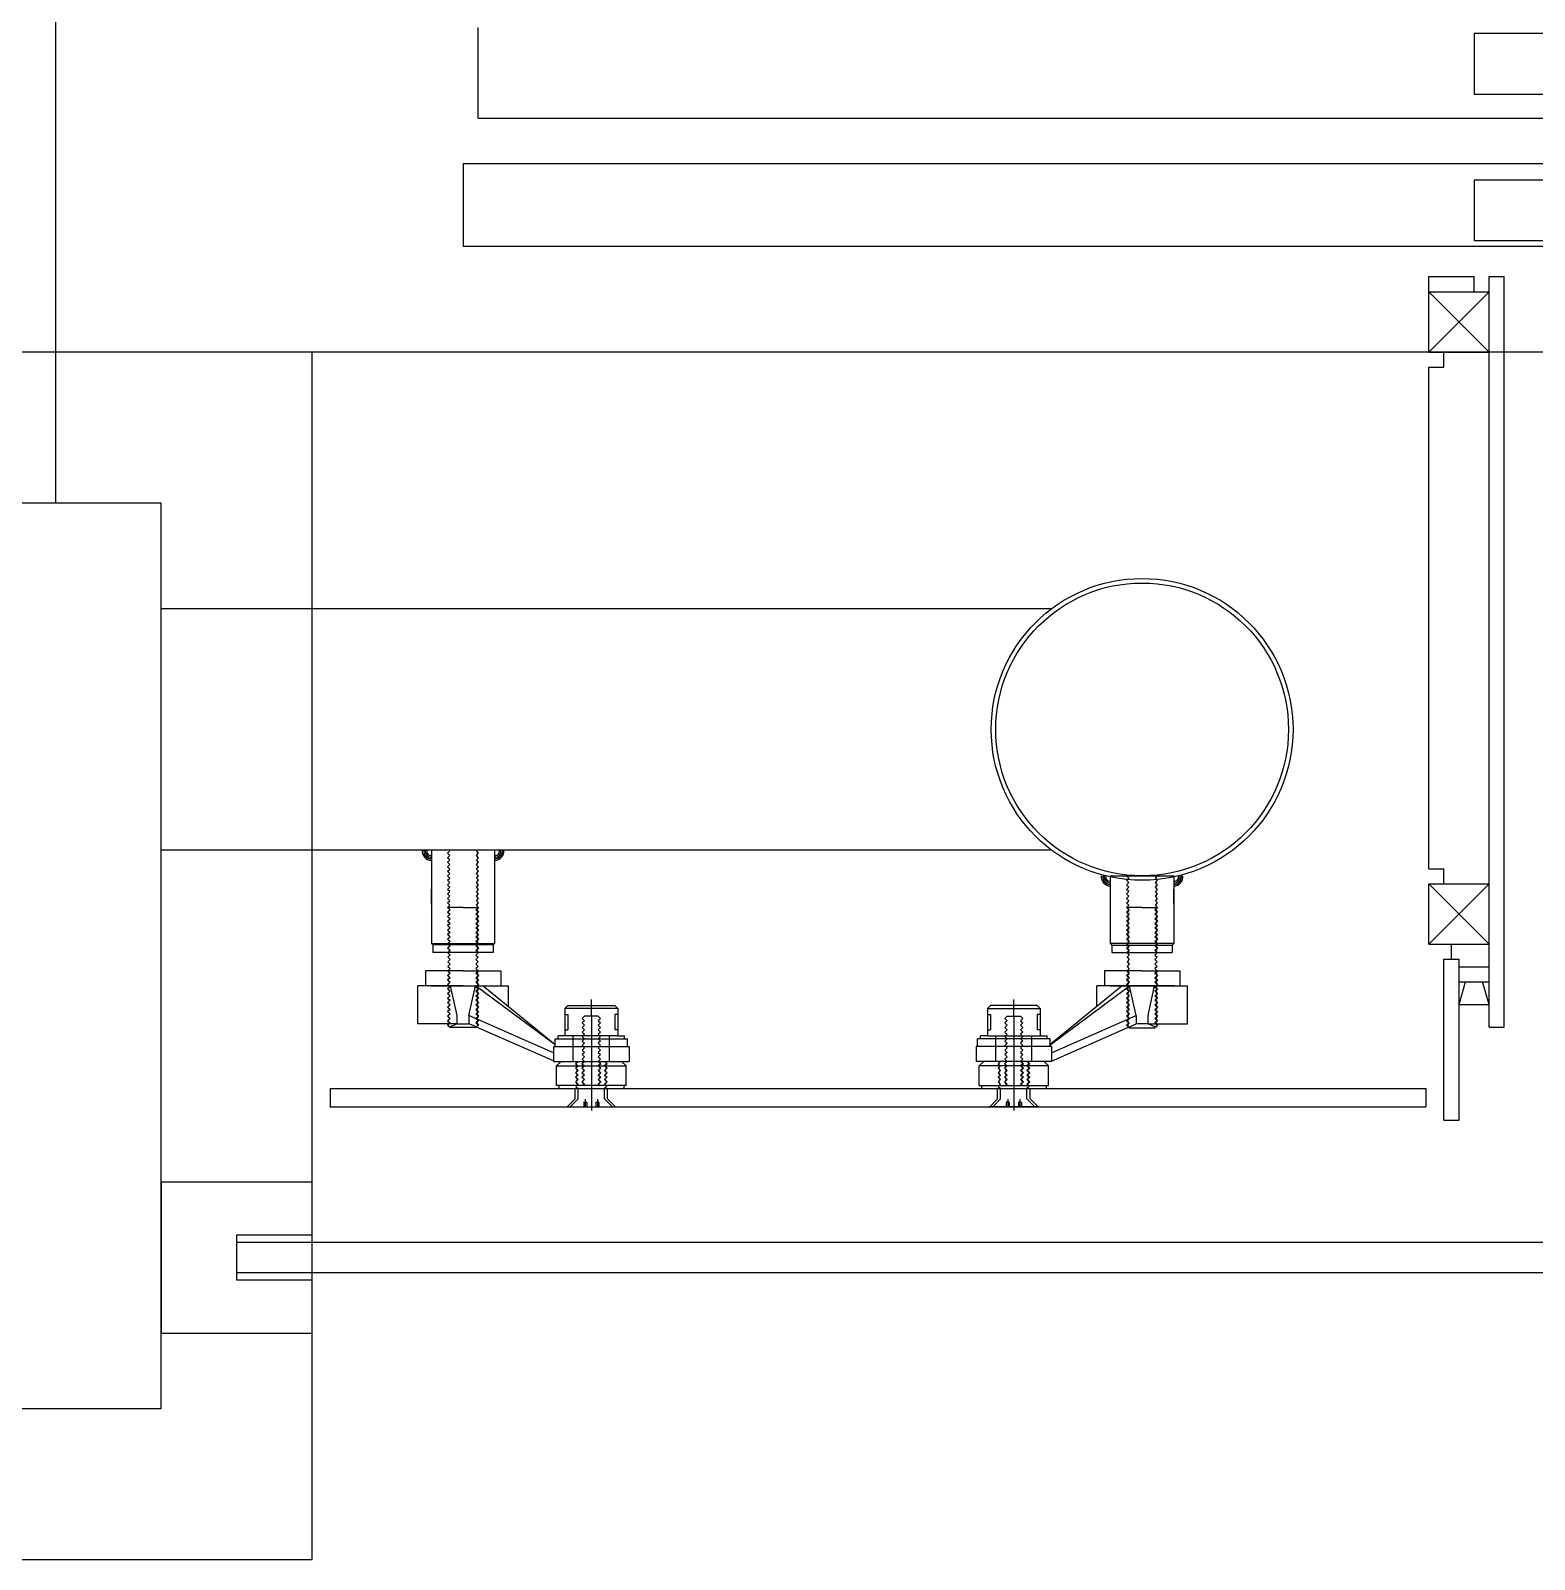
# Model space of a CAD drawing. Header units: millimetres. Extents: x -7448 to 427567, y 91657 to 341328.
# Drawn here: x 308436 to 309432, y 212742 to 213755 of the extents above; entities that cross this region are included whole.
import ezdxf

# ---------------------------------------------------------------- set-up
doc = ezdxf.new("R2010")
doc.units = ezdxf.units.MM
doc.header["$LTSCALE"] = 500
doc.header["$MEASUREMENT"] = 0
doc.linetypes.add('CENTER1', pattern=[8, 6, -1, 0, -1])
doc.linetypes.add('DASH_2', pattern=[34, 30, -1.5, 1, -1.5])
doc.layers.add('e-plan', color=9, linetype='CONTINUOUS')

# ---------------------------------------------------------------- blocks, each defined once
blk = doc.blocks.new('2F 기둥 140514')
at = {"layer": 'e-plan', "ltscale": 0.5}
blk.add_lwpolyline([(247902.6, 82800), (248602.6, 82800), (248602.6, 83400), (247902.6, 83400)], close=True, dxfattribs=at)
blk = doc.blocks.new('HYUN-1')
at = {"layer": 'e-plan', "linetype": 'Continuous'}
for p, q in [((68.2, 153), (101.8, 153)), ((74.3, 147.8), (69, 153)), ((95.8, 147.8), (101, 153)), ((74.3, 147.8), (74.3, 141)), ((76.3, 147.8), (76.3, 141)), ((80.3, 150), (81.7, 150)), ((88.3, 150), (89.7, 150)), ((93.8, 147.8), (93.8, 141)), ((95.8, 147.8), (95.8, 141)), ((63.5, 139), (62, 139)), ((62, 139), (62, 126)), ((63.5, 139), (63.5, 141)), ((75, 139), (63.5, 139)), ((79.2, 139), (75.3, 139)), ((90.5, 139), (79.5, 139)), ((94.8, 139), (90.8, 139)), ((108, 139), (95, 139)), ((106.5, 139), (106.5, 141)), ((108, 139), (108, 126)), ((60, 122.8), (9, 100.3)), ((60, 123), (76, 123)), ((60, 113), (60, 123)), ((62, 126), (93.8, 126)), ((76.3, 123), (80.2, 123)), ((80.5, 123), (93.8, 123)), ((93.8, 126), (108, 126)), ((94, 123), (110, 123)), ((110, 113), (110, 123)), ((60, 117.3), (3.9, 92.5)), ((61, 111.9), (8.3, 73)), ((13.3, 73), (61, 111.8)), ((60, 113), (110, 113)), ((61, 113), (61, 108)), ((109, 113), (109, 108)), ((61, 108), (109, 108)), ((63, 108), (63, 106)), ((67.5, 88), (67.5, 106)), ((69.5, 92), (69.5, 102)), ((100.5, 92), (100.5, 102)), ((102.5, 88), (102.5, 106)), ((107, 108), (107, 106)), ((-3.9, 98), (-30, 98)), ((-30, 98), (-30, 73)), ((-8.8, 100.2), (-3.9, 98)), ((8.7, 100.7), (-8.7, 100.7)), ((-3.9, 92.5), (-8.2, 73)), ((-3.9, 98), (3.9, 98)), ((-3.9, 98), (-3.9, 92.5)), ((8.8, 100.2), (3.9, 98)), ((3.9, 92.5), (3.9, 98)), ((3.9, 92.5), (8.3, 73)), ((30, 86.6), (30, 73)), ((67.5, 88), (69.5, 86)), ((69.5, 86), (100.5, 86)), ((100.5, 86), (102.5, 88)), ((0, 73), (-30, 73)), ((-21.5, 73), (0, 73)), ((-21.5, 73), (0, 73)), ((0, 73), (30, 73)), ((21.5, 73), (0, 73)), ((0, 73), (21.5, 73)), ((-10.3, 63), (-25, 63)), ((0, 63), (-10, 63)), ((0, 63), (10, 63)), ((10.3, 63), (25, 63)), ((-20, 45.9), (-20, 50.9)), ((-10.2, 50.9), (-20, 50.9)), ((9.9, 50.9), (-9.9, 50.9)), ((20, 50.9), (10.2, 50.9)), ((20, 45.9), (20, 50.9)), ((-20, 45.9), (-21, 44.9)), ((-21, 0), (-21, 44.9)), ((-21, 44.9), (21, 44.9)), ((20, 45.9), (-20, 45.9)), ((21, 44.9), (20, 45.9)), ((21, 44.9), (21, 0)), ((-21, 18.9), (-21, 8.9)), ((21, 9.2), (21, 0))]:
    blk.add_line(p, q, dxfattribs=at)
at = {"layer": 'e-plan', "linetype": 'CENTER1'}
for p, q in [((71, 153), (76.3, 147.8)), ((80, 150.3), (80, 153)), ((81, 148), (81, 153)), ((82, 150.3), (82, 153)), ((85, 93), (85, 155.6)), ((88, 150.3), (88, 153)), ((89, 148), (89, 153)), ((90, 150.3), (90, 153)), ((99, 153), (93.8, 147.8)), ((74.5, 136.5), (76, 138)), ((76, 135), (74.5, 136.5)), ((74.5, 133.5), (76, 135)), ((76, 132), (74.5, 133.5)), ((74.5, 130.5), (76, 132)), ((74.8, 139.5), (76.3, 141)), ((76.3, 138), (74.8, 139.5)), ((76.3, 138), (74.8, 139.5)), ((74.8, 136.5), (76.3, 138)), ((74.8, 136.5), (76.3, 138)), ((76.3, 135), (74.8, 136.5)), ((76.3, 135), (74.8, 136.5)), ((74.8, 133.5), (76.3, 135)), ((74.8, 133.5), (76.3, 135)), ((76.3, 132), (74.8, 133.5)), ((76.3, 132), (74.8, 133.5)), ((74.8, 130.5), (76.3, 132)), ((74.8, 130.5), (76.3, 132)), ((76, 138), (75, 139)), ((78.7, 136.5), (80.2, 138)), ((80.2, 135), (78.7, 136.5)), ((78.7, 133.5), (80.2, 135)), ((80.2, 132), (78.7, 133.5)), ((78.7, 130.5), (80.2, 132)), ((79, 136.5), (80.5, 138)), ((79, 136.5), (80.5, 138)), ((79, 136.5), (80.5, 138)), ((80.5, 135), (79, 136.5)), ((80.5, 135), (79, 136.5)), ((80.5, 135), (79, 136.5)), ((79, 133.5), (80.5, 135)), ((79, 133.5), (80.5, 135)), ((79, 133.5), (80.5, 135)), ((80.5, 132), (79, 133.5)), ((80.5, 132), (79, 133.5)), ((80.5, 132), (79, 133.5)), ((79, 130.5), (80.5, 132)), ((79, 130.5), (80.5, 132)), ((79, 130.5), (80.5, 132)), ((80.2, 138), (79.2, 139)), ((80.5, 138), (79.5, 139)), ((80.5, 138), (79.5, 139)), ((80.5, 138), (79.5, 139)), ((89.5, 138), (90.5, 139)), ((89.5, 138), (90.5, 139)), ((91, 136.5), (89.5, 138)), ((91, 136.5), (89.5, 138)), ((89.5, 135), (91, 136.5)), ((89.5, 135), (91, 136.5)), ((91, 133.5), (89.5, 135)), ((91, 133.5), (89.5, 135)), ((89.5, 132), (91, 133.5)), ((89.5, 132), (91, 133.5)), ((91, 130.5), (89.5, 132)), ((91, 130.5), (89.5, 132)), ((89.8, 138), (90.8, 139)), ((91.3, 136.5), (89.8, 138)), ((89.8, 135), (91.3, 136.5)), ((91.3, 133.5), (89.8, 135)), ((89.8, 132), (91.3, 133.5)), ((91.3, 130.5), (89.8, 132)), ((95.3, 139.5), (93.8, 141)), ((93.8, 138), (95.3, 139.5)), ((95.3, 136.5), (93.8, 138)), ((93.8, 135), (95.3, 136.5)), ((95.3, 133.5), (93.8, 135)), ((93.8, 132), (95.3, 133.5)), ((95.3, 130.5), (93.8, 132)), ((94, 138), (95, 139)), ((95.5, 136.5), (94, 138)), ((94, 135), (95.5, 136.5)), ((95.5, 133.5), (94, 135)), ((94, 132), (95.5, 133.5)), ((95.5, 130.5), (94, 132)), ((62, 126), (65, 123)), ((76, 129), (74.5, 130.5)), ((74.5, 127.5), (76, 129)), ((76, 126), (74.5, 127.5)), ((74.5, 124.5), (76, 126)), ((76, 123), (74.5, 124.5)), ((76.3, 129), (74.8, 130.5)), ((76.3, 129), (74.8, 130.5)), ((74.8, 127.5), (76.3, 129)), ((74.8, 127.5), (76.3, 129)), ((76.3, 126), (74.8, 127.5)), ((76.3, 126), (74.8, 127.5)), ((74.8, 124.5), (76.3, 126)), ((74.8, 124.5), (76.3, 126)), ((76.3, 123), (74.8, 124.5)), ((76.3, 123), (74.8, 124.5)), ((80.2, 129), (78.7, 130.5)), ((78.7, 127.5), (80.2, 129)), ((80.2, 126), (78.7, 127.5)), ((78.7, 124.5), (80.2, 126)), ((80.2, 123), (78.7, 124.5)), ((80.5, 129), (79, 130.5)), ((80.5, 129), (79, 130.5)), ((80.5, 129), (79, 130.5)), ((79, 127.5), (80.5, 129)), ((79, 127.5), (80.5, 129)), ((79, 127.5), (80.5, 129)), ((80.5, 126), (79, 127.5)), ((80.5, 126), (79, 127.5)), ((80.5, 126), (79, 127.5)), ((79, 124.5), (80.5, 126)), ((79, 124.5), (80.5, 126)), ((79, 124.5), (80.5, 126)), ((80.5, 123), (79, 124.5)), ((80.5, 123), (79, 124.5)), ((80.5, 123), (79, 124.5)), ((79, 121.5), (80.5, 123)), ((89.5, 129), (91, 130.5)), ((89.5, 129), (91, 130.5)), ((91, 127.5), (89.5, 129)), ((91, 127.5), (89.5, 129)), ((89.5, 126), (91, 127.5)), ((89.5, 126), (91, 127.5)), ((91, 124.5), (89.5, 126)), ((91, 124.5), (89.5, 126)), ((89.5, 123), (91, 124.5)), ((89.5, 123), (91, 124.5)), ((91, 121.5), (89.5, 123)), ((89.8, 129), (91.3, 130.5)), ((91.3, 127.5), (89.8, 129)), ((89.8, 126), (91.3, 127.5)), ((91.3, 124.5), (89.8, 126)), ((89.8, 123), (91.3, 124.5)), ((93.8, 129), (95.3, 130.5)), ((95.3, 127.5), (93.8, 129)), ((93.8, 126), (95.3, 127.5)), ((95.3, 124.5), (93.8, 126)), ((93.8, 123), (95.3, 124.5)), ((94, 129), (95.5, 130.5)), ((95.5, 127.5), (94, 129)), ((94, 126), (95.5, 127.5)), ((95.5, 124.5), (94, 126)), ((94, 123), (95.5, 124.5)), ((108, 126), (105, 123)), ((80.5, 120), (79, 121.5)), ((79, 118.5), (80.5, 120)), ((80.5, 117), (79, 118.5)), ((79, 115.5), (80.5, 117)), ((80.5, 114), (79, 115.5)), ((79, 112.5), (80.5, 114)), ((80.5, 111), (79, 112.5)), ((89.5, 120), (91, 121.5)), ((91, 118.5), (89.5, 120)), ((89.5, 117), (91, 118.5)), ((91, 115.5), (89.5, 117)), ((89.5, 114), (91, 115.5)), ((91, 112.5), (89.5, 114)), ((89.5, 111), (91, 112.5)), ((64.9, 106), (63, 106)), ((102.5, 106), (64.9, 106)), ((67.5, 102), (69.5, 102)), ((79, 109.5), (80.5, 111)), ((80.5, 108), (79, 109.5)), ((79, 106.5), (80.5, 108)), ((80.5, 105), (79, 106.5)), ((79, 103.5), (80.5, 105)), ((80.5, 102), (79, 103.5)), ((79, 100.5), (80.5, 102)), ((91, 109.5), (89.5, 111)), ((89.5, 108), (91, 109.5)), ((91, 106.5), (89.5, 108)), ((89.5, 105), (91, 106.5)), ((91, 103.5), (89.5, 105)), ((89.5, 102), (91, 103.5)), ((91, 100.5), (89.5, 102)), ((102.5, 102), (100.5, 102)), ((102.5, 106), (107, 106)), ((-10.3, 99), (-9, 100.3)), ((-8.8, 97.5), (-10.3, 99)), ((-10.3, 96), (-8.8, 97.5)), ((-8.8, 94.5), (-10.3, 96)), ((-10.3, 93), (-8.8, 94.5)), ((-8.8, 91.5), (-10.3, 93)), ((-10.3, 90), (-8.8, 91.5)), ((-10, 99), (-8.5, 100.5)), ((-10, 99), (-8.5, 100.5)), ((-8.5, 97.5), (-10, 99)), ((-8.5, 97.5), (-10, 99)), ((-10, 96), (-8.5, 97.5)), ((-10, 96), (-8.5, 97.5)), ((-8.5, 94.5), (-10, 96)), ((-8.5, 94.5), (-10, 96)), ((-10, 93), (-8.5, 94.5)), ((-10, 93), (-8.5, 94.5)), ((-8.5, 91.5), (-10, 93)), ((-8.5, 91.5), (-10, 93)), ((-10, 90), (-8.5, 91.5)), ((-10, 90), (-8.5, 91.5)), ((-8.5, 100.5), (-8.7, 100.7)), ((-8.5, 100.5), (-8.7, 100.7)), ((8.5, 100.5), (8.7, 100.7)), ((8.5, 100.5), (8.7, 100.7)), ((10, 99), (8.5, 100.5)), ((10, 99), (8.5, 100.5)), ((8.5, 97.5), (10, 99)), ((8.5, 97.5), (10, 99)), ((10, 96), (8.5, 97.5)), ((10, 96), (8.5, 97.5)), ((8.5, 94.5), (10, 96)), ((8.5, 94.5), (10, 96)), ((10, 93), (8.5, 94.5)), ((10, 93), (8.5, 94.5)), ((8.5, 91.5), (10, 93)), ((8.5, 91.5), (10, 93)), ((10, 90), (8.5, 91.5)), ((10, 90), (8.5, 91.5)), ((8.8, 97.5), (10.3, 99)), ((10.3, 96), (8.8, 97.5)), ((8.8, 94.5), (10.3, 96)), ((10.3, 93), (8.8, 94.5)), ((8.8, 91.5), (10.3, 93)), ((10.3, 90), (8.8, 91.5)), ((10.3, 99), (9, 100.3)), ((67.5, 92), (69.5, 92)), ((80.5, 99), (79, 100.5)), ((79, 97.5), (80.5, 99)), ((80.5, 96), (79, 97.5)), ((79, 94.5), (80.5, 96)), ((80.5, 93), (79, 94.5)), ((89.5, 93), (80.5, 93)), ((85, 93), (85, 82)), ((89.5, 99), (91, 100.5)), ((91, 97.5), (89.5, 99)), ((89.5, 96), (91, 97.5)), ((91, 94.5), (89.5, 96)), ((89.5, 93), (91, 94.5)), ((102.5, 92), (100.5, 92)), ((-8.8, 88.5), (-10.3, 90)), ((-10.3, 87), (-8.8, 88.5)), ((-8.8, 85.5), (-10.3, 87)), ((-10.3, 84), (-8.8, 85.5)), ((-8.8, 82.5), (-10.3, 84)), ((-10.3, 81), (-8.8, 82.5)), ((-8.5, 88.5), (-10, 90)), ((-8.5, 88.5), (-10, 90)), ((-10, 87), (-8.5, 88.5)), ((-8.5, 85.5), (-10, 87)), ((-10, 84), (-8.5, 85.5)), ((-8.5, 82.5), (-10, 84)), ((-10, 81), (-8.5, 82.5)), ((8.5, 88.5), (10, 90)), ((8.5, 88.5), (10, 90)), ((10, 87), (8.5, 88.5)), ((8.5, 85.5), (10, 87)), ((10, 84), (8.5, 85.5)), ((8.5, 82.5), (10, 84)), ((10, 81), (8.5, 82.5)), ((8.8, 88.5), (10.3, 90)), ((10.3, 87), (8.8, 88.5)), ((8.8, 85.5), (10.3, 87)), ((10.3, 84), (8.8, 85.5)), ((8.8, 82.5), (10.3, 84)), ((10.3, 81), (8.8, 82.5)), ((102.5, 88), (67.5, 88)), ((-8.8, 79.5), (-10.3, 81)), ((-10.3, 78), (-8.8, 79.5)), ((-8.8, 76.5), (-10.3, 78)), ((-10.3, 75), (-8.8, 76.5)), ((-8.8, 73.5), (-10.3, 75)), ((-10.3, 72), (-8.8, 73.5)), ((-8.8, 70.5), (-10.3, 72)), ((-8.5, 79.5), (-10, 81)), ((-10, 78), (-8.5, 79.5)), ((-8.5, 76.5), (-10, 78)), ((-10, 75), (-8.5, 76.5)), ((-8.5, 73.5), (-10, 75)), ((-10, 72), (-8.5, 73.5)), ((-8.5, 70.5), (-10, 72)), ((-8.8, 76.5), (-9.8, 77.5)), ((8.5, 79.5), (10, 81)), ((10, 78), (8.5, 79.5)), ((8.5, 76.5), (10, 78)), ((10, 75), (8.5, 76.5)), ((8.5, 73.5), (10, 75)), ((10, 72), (8.5, 73.5)), ((8.5, 70.5), (10, 72)), ((8.8, 79.5), (10.3, 81)), ((10.3, 78), (8.8, 79.5)), ((8.8, 76.5), (10.3, 78)), ((8.8, 76.5), (9.8, 77.5)), ((10.3, 75), (8.8, 76.5)), ((8.8, 73.5), (10.3, 75)), ((10.3, 72), (8.8, 73.5)), ((8.8, 70.5), (10.3, 72)), ((-10.3, 69), (-8.8, 70.5)), ((-8.8, 67.5), (-10.3, 69)), ((-10.3, 66), (-8.8, 67.5)), ((-8.8, 64.5), (-10.3, 66)), ((-10.3, 63), (-8.8, 64.5)), ((-10, 69), (-8.5, 70.5)), ((-8.5, 67.5), (-10, 69)), ((-10, 66), (-8.5, 67.5)), ((-8.5, 64.5), (-10, 66)), ((-10, 63), (-8.5, 64.5)), ((-10, 63), (-8.5, 64.5)), ((-10, 63), (-8.5, 64.5)), ((-8.5, 61.5), (-10, 63)), ((-8.5, 61.5), (-10, 63)), ((-8.5, 61.5), (-10, 63)), ((-10, 60), (-8.5, 61.5)), ((-10, 60), (-8.5, 61.5)), ((-10, 60), (-8.5, 61.5)), ((-8.5, 64.5), (-9.5, 65.5)), ((-8.5, 64.5), (-9.5, 65.5)), ((10, 69), (8.5, 70.5)), ((8.5, 67.5), (10, 69)), ((10, 66), (8.5, 67.5)), ((8.5, 64.5), (10, 66)), ((8.5, 64.5), (9.5, 65.5)), ((8.5, 64.5), (9.5, 65.5)), ((8.5, 64.5), (9.5, 65.5)), ((8.5, 64.5), (9.5, 65.5)), ((10, 63), (8.5, 64.5)), ((10, 63), (8.5, 64.5)), ((10, 63), (8.5, 64.5)), ((10, 63), (8.5, 64.5)), ((10, 63), (8.5, 64.5)), ((10, 63), (8.5, 64.5)), ((10, 63), (8.5, 64.5)), ((10, 63), (8.5, 64.5)), ((10, 63), (8.5, 64.5)), ((8.5, 61.5), (10, 63)), ((8.5, 61.5), (10, 63)), ((8.5, 61.5), (10, 63)), ((8.5, 61.5), (10, 63)), ((8.5, 61.5), (10, 63)), ((8.5, 61.5), (10, 63)), ((10, 60), (8.5, 61.5)), ((10, 60), (8.5, 61.5)), ((10, 60), (8.5, 61.5)), ((10, 60), (8.5, 61.5)), ((10, 60), (8.5, 61.5)), ((10, 60), (8.5, 61.5)), ((10.3, 69), (8.8, 70.5)), ((8.8, 67.5), (10.3, 69)), ((10.3, 66), (8.8, 67.5)), ((8.8, 64.5), (10.3, 66)), ((10.3, 63), (8.8, 64.5)), ((10.3, 63), (8.8, 64.5)), ((10.3, 63), (8.8, 64.5)), ((-8.8, 49.5), (-10.2, 50.9)), ((-8.5, 58.5), (-10, 60)), ((-8.5, 58.5), (-10, 60)), ((-10, 57), (-8.5, 58.5)), ((-10, 57), (-8.5, 58.5)), ((-8.5, 55.5), (-10, 57)), ((-8.5, 55.5), (-10, 57)), ((-10, 54), (-8.5, 55.5)), ((-10, 54), (-8.5, 55.5)), ((-8.5, 52.5), (-10, 54)), ((-8.5, 52.5), (-10, 54)), ((-10, 51), (-8.5, 52.5)), ((-10, 51), (-8.5, 52.5)), ((-8.5, 49.5), (-10, 51)), ((-8.5, 49.5), (-10, 51)), ((8.5, 58.5), (10, 60)), ((8.5, 58.5), (10, 60)), ((8.5, 58.5), (10, 60)), ((8.5, 58.5), (10, 60)), ((10, 57), (8.5, 58.5)), ((10, 57), (8.5, 58.5)), ((10, 57), (8.5, 58.5)), ((10, 57), (8.5, 58.5)), ((8.5, 55.5), (10, 57)), ((8.5, 55.5), (10, 57)), ((8.5, 55.5), (10, 57)), ((8.5, 55.5), (10, 57)), ((10, 54), (8.5, 55.5)), ((10, 54), (8.5, 55.5)), ((10, 54), (8.5, 55.5)), ((10, 54), (8.5, 55.5)), ((8.5, 52.5), (10, 54)), ((8.5, 52.5), (10, 54)), ((8.5, 52.5), (10, 54)), ((8.5, 52.5), (10, 54)), ((10, 51), (8.5, 52.5)), ((10, 51), (8.5, 52.5)), ((10, 51), (8.5, 52.5)), ((10, 51), (8.5, 52.5)), ((8.5, 49.5), (10, 51)), ((8.5, 49.5), (10, 51)), ((8.5, 49.5), (10, 51)), ((8.5, 49.5), (10, 51)), ((8.8, 49.5), (10.2, 50.9)), ((-10.3, 48), (-8.8, 49.5)), ((-8.8, 46.5), (-10.3, 48)), ((-10.3, 45), (-8.8, 46.5)), ((-8.8, 43.5), (-10.3, 45)), ((-10.3, 42), (-8.8, 43.5)), ((-8.8, 40.5), (-10.3, 42)), ((-10, 48), (-8.5, 49.5)), ((-8.5, 46.5), (-10, 48)), ((-10, 45), (-8.5, 46.5)), ((-8.5, 43.5), (-10, 45)), ((-10, 42), (-8.5, 43.5)), ((-8.5, 40.5), (-10, 42)), ((10, 48), (8.5, 49.5)), ((10, 48), (8.5, 49.5)), ((8.5, 46.5), (10, 48)), ((8.5, 46.5), (10, 48)), ((10, 45), (8.5, 46.5)), ((10, 45), (8.5, 46.5)), ((8.5, 43.5), (10, 45)), ((8.5, 43.5), (10, 45)), ((10, 42), (8.5, 43.5)), ((10, 42), (8.5, 43.5)), ((8.5, 40.5), (10, 42)), ((8.5, 40.5), (10, 42)), ((10.3, 48), (8.8, 49.5)), ((8.8, 46.5), (10.3, 48)), ((10.3, 45), (8.8, 46.5)), ((8.8, 43.5), (10.3, 45)), ((10.3, 42), (8.8, 43.5)), ((8.8, 40.5), (10.3, 42)), ((-10.3, 39), (-8.8, 40.5)), ((-8.8, 37.5), (-10.3, 39)), ((-10.3, 36), (-8.8, 37.5)), ((-8.8, 34.5), (-10.3, 36)), ((-10.3, 33), (-8.8, 34.5)), ((-8.8, 31.5), (-10.3, 33)), ((-10.3, 30), (-8.8, 31.5)), ((-10, 39), (-8.5, 40.5)), ((-8.5, 37.5), (-10, 39)), ((-10, 36), (-8.5, 37.5)), ((-8.5, 34.5), (-10, 36)), ((-10, 33), (-8.5, 34.5)), ((-8.5, 31.5), (-10, 33)), ((-10, 30), (-8.5, 31.5)), ((10, 39), (8.5, 40.5)), ((10, 39), (8.5, 40.5)), ((8.5, 37.5), (10, 39)), ((8.5, 37.5), (10, 39)), ((10, 36), (8.5, 37.5)), ((10, 36), (8.5, 37.5)), ((8.5, 34.5), (10, 36)), ((8.5, 34.5), (10, 36)), ((10, 33), (8.5, 34.5)), ((10, 33), (8.5, 34.5)), ((8.5, 31.5), (10, 33)), ((8.5, 31.5), (10, 33)), ((10, 30), (8.5, 31.5)), ((10, 30), (8.5, 31.5)), ((10.3, 39), (8.8, 40.5)), ((8.8, 37.5), (10.3, 39)), ((10.3, 36), (8.8, 37.5)), ((8.8, 34.5), (10.3, 36)), ((10.3, 33), (8.8, 34.5)), ((8.8, 31.5), (10.3, 33)), ((10.3, 30), (8.8, 31.5)), ((-8.8, 28.5), (-10.3, 30)), ((-10.3, 27), (-8.8, 28.5)), ((-8.8, 25.5), (-10.3, 27)), ((-10.3, 24), (-8.8, 25.5)), ((-8.8, 22.5), (-10.3, 24)), ((-10.3, 21), (-8.8, 22.5)), ((-10.3, 21), (-8.8, 19.5)), ((-8.5, 28.5), (-10, 30)), ((-10, 27), (-8.5, 28.5)), ((-8.5, 25.5), (-10, 27)), ((-10, 24), (-8.5, 25.5)), ((-8.5, 22.5), (-10, 24)), ((-10, 21), (-8.5, 22.5)), ((0, 21), (-10, 21)), ((0, 21), (10, 21)), ((8.5, 28.5), (10, 30)), ((8.5, 28.5), (10, 30)), ((10, 27), (8.5, 28.5)), ((10, 27), (8.5, 28.5)), ((8.5, 25.5), (10, 27)), ((8.5, 25.5), (10, 27)), ((10, 24), (8.5, 25.5)), ((10, 24), (8.5, 25.5)), ((8.5, 22.5), (10, 24)), ((8.5, 22.5), (10, 24)), ((10, 21), (8.5, 22.5)), ((10, 21), (8.5, 22.5)), ((8.8, 28.5), (10.3, 30)), ((10.3, 27), (8.8, 28.5)), ((8.8, 25.5), (10.3, 27)), ((10.3, 24), (8.8, 25.5)), ((8.8, 22.5), (10.3, 24)), ((10.3, 21), (8.8, 22.5)), ((10.3, 21), (8.8, 19.5)), ((-8.8, 19.5), (-10.3, 18)), ((-10.3, 18), (-8.8, 16.5)), ((-8.8, 16.5), (-10.3, 15)), ((-10.3, 15), (-8.8, 13.5)), ((-8.8, 13.5), (-10.3, 12)), ((-10.3, 12), (-8.8, 10.5)), ((-8.8, 10.5), (-10.3, 9)), ((8.8, 19.5), (10.3, 18)), ((10.3, 18), (8.8, 16.5)), ((8.8, 16.5), (10.3, 15)), ((10.3, 15), (8.8, 13.5)), ((8.8, 13.5), (10.3, 12)), ((10.3, 12), (8.8, 10.5)), ((8.8, 10.5), (10.3, 9)), ((-10.3, 9), (-8.8, 7.5)), ((-8.8, 7.5), (-10.3, 6)), ((-10.3, 6), (-8.8, 4.5)), ((-8.8, 4.5), (-10.3, 3)), ((-10.3, 3), (-8.8, 1.5)), ((-8.8, 1.5), (-10.3, 0)), ((10.3, 9), (8.8, 7.5)), ((8.8, 7.5), (10.3, 6)), ((10.3, 6), (8.8, 4.5)), ((8.8, 4.5), (10.3, 3)), ((10.3, 3), (8.8, 1.5)), ((8.8, 1.5), (10.3, 0))]:
    blk.add_line(p, q, dxfattribs=at)
at = {"layer": 'e-plan', "linetype": 'DASH_2'}
for p, q in [((73, 123), (73, 106)), ((97, 123), (97, 106)), ((-25, 63), (-25, 73)), ((25, 63), (25, 73))]:
    blk.add_line(p, q, dxfattribs=at)
at = {"layer": 'e-plan'}
blk.add_line((21, 0), (-21, 0), dxfattribs=at)
at = {"layer": 'e-plan', "linetype": 'CENTER1'}
for centre, start, end in [((80.3, 150.3), 180, 270), ((81.7, 150.3), 270, 0), ((88.3, 150.3), 180, 270), ((89.7, 150.3), 270, 0)]:
    blk.add_arc(centre, 0.3, start, end, dxfattribs=at)
at = {"layer": 'e-plan', "linetype": 'Continuous'}
for centre, radius, start, end in [((-21, 0.6), 6.11, 89.8114, 186.0131), ((-21, 0.6), 5.11, 89.8114, 187.1953), ((-21, 0.6), 4.11, 89.8114, 188.9587), ((-21, 0.6), 3.11, 89.8114, 191.8754), ((21, 0.6), 6.11, 353.9869, 90.1886), ((21, 0.6), 5.11, 352.8047, 90.1886), ((21, 0.6), 4.11, 351.0413, 90.1886), ((21, 0.6), 3.11, 348.1246, 90.1886)]:
    blk.add_arc(centre, radius, start, end, dxfattribs=at)

msp = doc.modelspace()

# ---------------------------------------------------------------- linework, layer by layer
at = {"layer": 'e-plan'}
for p, q in [((308452.2, 215621.9), (308452.2, 213441.9)), ((308722.2, 213666.9), (311102.2, 213666.9)), ((308722.2, 213666.9), (308722.2, 213611.9)), ((311102.2, 213611.9), (308722.2, 213611.9)), ((309362.2, 213541.9), (309362.2, 213591.9)), ((309392.2, 213581.9), (309392.2, 213591.9)), ((309402.2, 213094.6), (309402.2, 213591.9)), ((309362.2, 213541.9), (309402.2, 213581.9)), ((309362.2, 213581.9), (309402.2, 213541.9)), ((309412.2, 213094.6), (309412.2, 213581.9)), ((311192.2, 213541.9), (308452.2, 213541.9)), ((309372.2, 213531.9), (309372.2, 213541.9)), ((309362.2, 213199.6), (309362.2, 213531.9)), ((309112.2, 213371.9), (308522.2, 213371.9)), ((309112.2, 213211.9), (308522.2, 213211.9)), ((308743.2, 213211.9), (308701.2, 213211.9)), ((309362.2, 213199.6), (309372.2, 213199.6)), ((309372.2, 213189.6), (309372.2, 213199.6)), ((309362.2, 213189.6), (309402.2, 213189.6)), ((309362.2, 213189.6), (309402.2, 213149.6)), ((309362.2, 213149.6), (309402.2, 213189.6)), ((309362.2, 213149.6), (309362.2, 213189.6)), ((309362.2, 213149.6), (309402.2, 213149.6)), ((309377.2, 213139.6), (309377.2, 213149.6)), ((309372.2, 213139.6), (309382.2, 213139.6)), ((309372.2, 213032.9), (309372.2, 213139.6)), ((309382.2, 213094.6), (309382.2, 213139.6)), ((309382.2, 213032.9), (309382.2, 213139.6)), ((309382.2, 213134.6), (309402.2, 213134.6)), ((309382.2, 213109.6), (309386.6, 213124.6)), ((309382.2, 213124.6), (309402.2, 213124.6)), ((309402.2, 213109.6), (309397.8, 213124.6)), ((309382.2, 213109.6), (309402.2, 213109.6)), ((309402.2, 213094.6), (309412.2, 213094.6)), ((308634.2, 213053.9), (309360.2, 213053.9)), ((308634.2, 213053.9), (308634.2, 213041.9)), ((309360.2, 213053.9), (309360.2, 213041.9)), ((308634.2, 213041.9), (309360.2, 213041.9)), ((309372.2, 213032.9), (309382.2, 213032.9)), ((315772.2, 212951.9), (308572.2, 212951.9)), ((315772.2, 212931.9), (308572.2, 212931.9))]:
    msp.add_line(p, q, dxfattribs=at)
at = {"layer": 'e-plan', "linetype": 'Continuous'}
for p, q in [((308732.2, 213696.9), (308732.2, 213756.9)), ((308732.2, 213696.9), (311092.2, 213696.9)), ((309362.2, 213581.9), (309362.2, 213591.9)), ((309362.2, 213591.9), (309392.2, 213591.9)), ((309402.2, 213591.9), (309412.2, 213591.9)), ((309412.2, 213581.9), (309412.2, 213591.9)), ((309362.2, 213581.9), (309402.2, 213581.9)), ((309362.2, 213541.9), (309402.2, 213541.9)), ((309362.2, 213531.9), (309372.2, 213531.9)), ((308701.2, 213211.9), (308701.2, 213150.1)), ((308743.2, 213150.1), (308743.2, 213211.9)), ((308701.2, 213176.1), (308701.2, 213186)), ((308702.2, 213149.1), (308701.2, 213150.1)), ((308701.2, 213150.1), (308743.2, 213150.1)), ((308702.2, 213149.1), (308702.2, 213144.1)), ((308742.2, 213149.1), (308702.2, 213149.1)), ((308743.2, 213150.1), (308742.2, 213149.1)), ((308742.2, 213149.1), (308742.2, 213144.1)), ((308712, 213144.1), (308702.2, 213144.1)), ((308732.1, 213144.1), (308712.3, 213144.1)), ((308742.2, 213144.1), (308732.3, 213144.1)), ((308711.9, 213131.9), (308697.2, 213131.9)), ((308722.2, 213131.9), (308712.2, 213131.9)), ((308722.2, 213131.9), (308732.2, 213131.9)), ((308732.5, 213131.9), (308747.2, 213131.9)), ((308722.2, 213121.9), (308692.2, 213121.9)), ((308692.2, 213096.9), (308692.2, 213121.9)), ((308700.7, 213121.9), (308722.2, 213121.9)), ((308718.2, 213102.4), (308713.9, 213121.9)), ((308722.2, 213121.9), (308752.2, 213121.9)), ((308722.2, 213121.9), (308743.7, 213121.9)), ((308726.1, 213102.4), (308730.4, 213121.9)), ((308783.2, 213083), (308730.4, 213121.9)), ((308735.5, 213121.9), (308783.2, 213083.1)), ((308752.2, 213108.4), (308752.2, 213121.9)), ((308789.7, 213106.9), (308791.7, 213108.9)), ((308789.7, 213106.9), (308789.7, 213088.9)), ((308791.7, 213108.9), (308822.7, 213108.9)), ((308822.7, 213108.9), (308824.7, 213106.9)), ((308824.7, 213106.9), (308824.7, 213088.9)), ((308718.3, 213096.9), (308692.2, 213096.9)), ((308713.3, 213094.8), (308718.3, 213096.9)), ((308718.2, 213096.9), (308718.2, 213102.4)), ((308718.3, 213096.9), (308726.1, 213096.9)), ((308782.2, 213077.6), (308726.1, 213102.4)), ((308726.1, 213102.4), (308726.1, 213096.9)), ((308731, 213094.8), (308726.1, 213096.9)), ((308782.2, 213072.2), (308731.2, 213094.7)), ((308791.7, 213102.9), (308791.7, 213092.9)), ((308822.7, 213102.9), (308822.7, 213092.9)), ((308730.9, 213094.3), (308713.5, 213094.3)), ((308783.2, 213081.9), (308783.2, 213086.9)), ((308783.2, 213086.9), (308831.2, 213086.9)), ((308785.2, 213086.9), (308785.2, 213088.9)), ((308829.2, 213086.9), (308829.2, 213088.9)), ((308831.2, 213081.9), (308831.2, 213086.9)), ((308782.2, 213081.9), (308832.2, 213081.9)), ((308782.2, 213081.9), (308782.2, 213071.9)), ((308832.2, 213081.9), (308832.2, 213071.9)), ((308782.2, 213071.9), (308798.1, 213071.9)), ((308784.2, 213068.9), (308815.9, 213068.9)), ((308784.2, 213055.9), (308784.2, 213068.9)), ((308798.4, 213071.9), (308802.4, 213071.9)), ((308802.7, 213071.9), (308815.9, 213071.9)), ((308815.9, 213068.9), (308830.2, 213068.9)), ((308816.2, 213071.9), (308832.2, 213071.9)), ((308830.2, 213055.9), (308830.2, 213068.9)), ((308785.7, 213055.9), (308784.2, 213055.9)), ((308785.7, 213055.9), (308785.7, 213053.9)), ((308797.1, 213055.9), (308785.7, 213055.9)), ((308801.4, 213055.9), (308797.4, 213055.9)), ((308812.7, 213055.9), (308801.7, 213055.9)), ((308816.9, 213055.9), (308813, 213055.9)), ((308830.2, 213055.9), (308817.2, 213055.9)), ((308828.7, 213055.9), (308828.7, 213053.9)), ((308796.4, 213047.2), (308791.2, 213041.9)), ((308796.4, 213047.2), (308796.4, 213053.9)), ((308798.4, 213047.2), (308798.4, 213053.9)), ((308802.5, 213044.9), (308803.9, 213044.9)), ((308810.5, 213044.9), (308811.9, 213044.9)), ((308815.9, 213047.2), (308815.9, 213053.9)), ((308817.9, 213047.2), (308817.9, 213053.9)), ((308817.9, 213047.2), (308823.2, 213041.9)), ((308790.3, 213041.9), (308824, 213041.9))]:
    msp.add_line(p, q, dxfattribs=at)
at = {"layer": 'e-plan', "linetype": 'CENTER1'}
for p, q in [((308711.9, 213209.9), (308713.4, 213211.4)), ((308713.4, 213208.4), (308711.9, 213209.9)), ((308711.9, 213206.9), (308713.4, 213208.4)), ((308713.4, 213205.4), (308711.9, 213206.9)), ((308713.4, 213211.4), (308712.9, 213211.9)), ((308731, 213211.4), (308731.5, 213211.9)), ((308732.5, 213209.9), (308731, 213211.4)), ((308731, 213208.4), (308732.5, 213209.9)), ((308732.5, 213206.9), (308731, 213208.4)), ((308731, 213205.4), (308732.5, 213206.9)), ((308711.9, 213203.9), (308713.4, 213205.4)), ((308713.4, 213202.4), (308711.9, 213203.9)), ((308711.9, 213200.9), (308713.4, 213202.4)), ((308713.4, 213199.4), (308711.9, 213200.9)), ((308711.9, 213197.9), (308713.4, 213199.4)), ((308713.4, 213196.4), (308711.9, 213197.9)), ((308711.9, 213194.9), (308713.4, 213196.4)), ((308732.5, 213203.9), (308731, 213205.4)), ((308731, 213202.4), (308732.5, 213203.9)), ((308732.5, 213200.9), (308731, 213202.4)), ((308731, 213199.4), (308732.5, 213200.9)), ((308732.5, 213197.9), (308731, 213199.4)), ((308731, 213196.4), (308732.5, 213197.9)), ((308732.5, 213194.9), (308731, 213196.4)), ((308713.4, 213193.4), (308711.9, 213194.9)), ((308711.9, 213191.9), (308713.4, 213193.4)), ((308713.4, 213190.4), (308711.9, 213191.9)), ((308711.9, 213188.9), (308713.4, 213190.4)), ((308713.4, 213187.4), (308711.9, 213188.9)), ((308711.9, 213185.9), (308713.4, 213187.4)), ((308713.4, 213184.4), (308711.9, 213185.9)), ((308731, 213193.4), (308732.5, 213194.9)), ((308732.5, 213191.9), (308731, 213193.4)), ((308731, 213190.4), (308732.5, 213191.9)), ((308732.5, 213188.9), (308731, 213190.4)), ((308731, 213187.4), (308732.5, 213188.9)), ((308732.5, 213185.9), (308731, 213187.4)), ((308731, 213184.4), (308732.5, 213185.9)), ((308711.9, 213182.9), (308713.4, 213184.4)), ((308713.4, 213181.4), (308711.9, 213182.9)), ((308711.9, 213179.9), (308713.4, 213181.4)), ((308713.4, 213178.4), (308711.9, 213179.9)), ((308711.9, 213176.9), (308713.4, 213178.4)), ((308713.4, 213175.4), (308711.9, 213176.9)), ((308732.5, 213182.9), (308731, 213184.4)), ((308731, 213181.4), (308732.5, 213182.9)), ((308732.5, 213179.9), (308731, 213181.4)), ((308731, 213178.4), (308732.5, 213179.9)), ((308732.5, 213176.9), (308731, 213178.4)), ((308731, 213175.4), (308732.5, 213176.9)), ((308711.9, 213173.9), (308713.4, 213175.4)), ((308711.9, 213173.9), (308713.4, 213172.4)), ((308713.4, 213172.4), (308711.9, 213170.9)), ((308711.9, 213170.9), (308713.4, 213169.4)), ((308713.4, 213169.4), (308711.9, 213167.9)), ((308711.9, 213167.9), (308713.4, 213166.4)), ((308713.4, 213166.4), (308711.9, 213164.9)), ((308712.2, 213173.9), (308713.7, 213172.4)), ((308722.2, 213173.9), (308712.2, 213173.9)), ((308713.7, 213172.4), (308712.2, 213170.9)), ((308712.2, 213170.9), (308713.7, 213169.4)), ((308713.7, 213169.4), (308712.2, 213167.9)), ((308712.2, 213167.9), (308713.7, 213166.4)), ((308713.7, 213166.4), (308712.2, 213164.9)), ((308722.2, 213173.9), (308732.2, 213173.9)), ((308732.2, 213173.9), (308730.7, 213172.4)), ((308730.7, 213172.4), (308732.2, 213170.9)), ((308732.2, 213170.9), (308730.7, 213169.4)), ((308730.7, 213169.4), (308732.2, 213167.9)), ((308732.2, 213167.9), (308730.7, 213166.4)), ((308730.7, 213166.4), (308732.2, 213164.9)), ((308732.5, 213173.9), (308731, 213175.4)), ((308732.5, 213173.9), (308731, 213172.4)), ((308731, 213172.4), (308732.5, 213170.9)), ((308732.5, 213170.9), (308731, 213169.4)), ((308731, 213169.4), (308732.5, 213167.9)), ((308732.5, 213167.9), (308731, 213166.4)), ((308731, 213166.4), (308732.5, 213164.9)), ((308711.9, 213164.9), (308713.4, 213163.4)), ((308713.4, 213163.4), (308711.9, 213161.9)), ((308711.9, 213161.9), (308713.4, 213160.4)), ((308713.4, 213160.4), (308711.9, 213158.9)), ((308711.9, 213158.9), (308713.4, 213157.4)), ((308713.4, 213157.4), (308711.9, 213155.9)), ((308711.9, 213155.9), (308713.4, 213154.4)), ((308712.2, 213164.9), (308713.7, 213163.4)), ((308713.7, 213163.4), (308712.2, 213161.9)), ((308712.2, 213161.9), (308713.7, 213160.4)), ((308713.7, 213160.4), (308712.2, 213158.9)), ((308712.2, 213158.9), (308713.7, 213157.4)), ((308713.7, 213157.4), (308712.2, 213155.9)), ((308712.2, 213155.9), (308713.7, 213154.4)), ((308732.2, 213164.9), (308730.7, 213163.4)), ((308730.7, 213163.4), (308732.2, 213161.9)), ((308732.2, 213161.9), (308730.7, 213160.4)), ((308730.7, 213160.4), (308732.2, 213158.9)), ((308732.2, 213158.9), (308730.7, 213157.4)), ((308730.7, 213157.4), (308732.2, 213155.9)), ((308732.2, 213155.9), (308730.7, 213154.4)), ((308732.5, 213164.9), (308731, 213163.4)), ((308731, 213163.4), (308732.5, 213161.9)), ((308732.5, 213161.9), (308731, 213160.4)), ((308731, 213160.4), (308732.5, 213158.9)), ((308732.5, 213158.9), (308731, 213157.4)), ((308731, 213157.4), (308732.5, 213155.9)), ((308732.5, 213155.9), (308731, 213154.4)), ((308713.4, 213154.4), (308711.9, 213152.9)), ((308711.9, 213152.9), (308713.4, 213151.4)), ((308713.4, 213151.4), (308711.9, 213149.9)), ((308711.9, 213149.9), (308713.4, 213148.4)), ((308713.4, 213148.4), (308711.9, 213146.9)), ((308711.9, 213146.9), (308713.4, 213145.4)), ((308713.4, 213145.4), (308712, 213144.1)), ((308713.7, 213154.4), (308712.2, 213152.9)), ((308712.2, 213152.9), (308713.7, 213151.4)), ((308713.7, 213151.4), (308712.2, 213149.9)), ((308712.2, 213149.9), (308713.7, 213148.4)), ((308713.7, 213148.4), (308712.2, 213146.9)), ((308712.2, 213146.9), (308713.7, 213145.4)), ((308713.7, 213145.4), (308712.2, 213143.9)), ((308730.7, 213154.4), (308732.2, 213152.9)), ((308732.2, 213152.9), (308730.7, 213151.4)), ((308730.7, 213151.4), (308732.2, 213149.9)), ((308732.2, 213149.9), (308730.7, 213148.4)), ((308730.7, 213148.4), (308732.2, 213146.9)), ((308732.2, 213146.9), (308730.7, 213145.4)), ((308730.7, 213145.4), (308732.2, 213143.9)), ((308731, 213154.4), (308732.5, 213152.9)), ((308732.5, 213152.9), (308731, 213151.4)), ((308731, 213151.4), (308732.5, 213149.9)), ((308732.5, 213149.9), (308731, 213148.4)), ((308731, 213148.4), (308732.5, 213146.9)), ((308732.5, 213146.9), (308731, 213145.4)), ((308731, 213145.4), (308732.3, 213144.1)), ((308712.2, 213143.9), (308713.7, 213142.4)), ((308713.7, 213142.4), (308712.2, 213140.9)), ((308712.2, 213140.9), (308713.7, 213139.4)), ((308713.7, 213139.4), (308712.2, 213137.9)), ((308712.2, 213137.9), (308713.7, 213136.4)), ((308713.7, 213136.4), (308712.2, 213134.9)), ((308732.2, 213143.9), (308730.7, 213142.4)), ((308730.7, 213142.4), (308732.2, 213140.9)), ((308732.2, 213140.9), (308730.7, 213139.4)), ((308730.7, 213139.4), (308732.2, 213137.9)), ((308732.2, 213137.9), (308730.7, 213136.4)), ((308730.7, 213136.4), (308732.2, 213134.9)), ((308711.9, 213131.9), (308713.4, 213130.4)), ((308713.4, 213130.4), (308711.9, 213128.9)), ((308711.9, 213128.9), (308713.4, 213127.4)), ((308713.4, 213127.4), (308711.9, 213125.9)), ((308711.9, 213125.9), (308713.4, 213124.4)), ((308712.2, 213134.9), (308713.7, 213133.4)), ((308713.7, 213133.4), (308712.2, 213131.9)), ((308712.2, 213131.9), (308713.7, 213130.4)), ((308713.7, 213130.4), (308712.2, 213128.9)), ((308712.2, 213128.9), (308713.7, 213127.4)), ((308713.7, 213127.4), (308712.2, 213125.9)), ((308712.2, 213125.9), (308713.7, 213124.4)), ((308713.7, 213130.4), (308712.7, 213129.4)), ((308732.2, 213134.9), (308730.7, 213133.4)), ((308730.7, 213133.4), (308732.2, 213131.9)), ((308732.2, 213131.9), (308730.7, 213130.4)), ((308730.7, 213130.4), (308732.2, 213128.9)), ((308730.7, 213130.4), (308731.7, 213129.4)), ((308732.2, 213128.9), (308730.7, 213127.4)), ((308730.7, 213127.4), (308732.2, 213125.9)), ((308732.2, 213125.9), (308730.7, 213124.4)), ((308732.5, 213131.9), (308731, 213130.4)), ((308731, 213130.4), (308732.5, 213128.9)), ((308732.5, 213128.9), (308731, 213127.4)), ((308731, 213127.4), (308732.5, 213125.9)), ((308732.5, 213125.9), (308731, 213124.4)), ((308713.4, 213124.4), (308711.9, 213122.9)), ((308711.9, 213122.9), (308713.4, 213121.4)), ((308713.4, 213121.4), (308711.9, 213119.9)), ((308711.9, 213119.9), (308713.4, 213118.4)), ((308713.4, 213118.4), (308711.9, 213116.9)), ((308711.9, 213116.9), (308713.4, 213115.4)), ((308713.4, 213115.4), (308711.9, 213113.9)), ((308713.7, 213124.4), (308712.2, 213122.9)), ((308712.2, 213122.9), (308713.7, 213121.4)), ((308713.7, 213121.4), (308712.2, 213119.9)), ((308712.2, 213119.9), (308713.7, 213118.4)), ((308713.7, 213118.4), (308712.2, 213116.9)), ((308712.2, 213116.9), (308713.7, 213115.4)), ((308713.7, 213115.4), (308712.2, 213113.9)), ((308713.4, 213118.4), (308712.4, 213117.4)), ((308730.7, 213124.4), (308732.2, 213122.9)), ((308732.2, 213122.9), (308730.7, 213121.4)), ((308730.7, 213121.4), (308732.2, 213119.9)), ((308732.2, 213119.9), (308730.7, 213118.4)), ((308730.7, 213118.4), (308732.2, 213116.9)), ((308732.2, 213116.9), (308730.7, 213115.4)), ((308730.7, 213115.4), (308732.2, 213113.9)), ((308731, 213124.4), (308732.5, 213122.9)), ((308732.5, 213122.9), (308731, 213121.4)), ((308731, 213121.4), (308732.5, 213119.9)), ((308732.5, 213119.9), (308731, 213118.4)), ((308731, 213118.4), (308732.5, 213116.9)), ((308731, 213118.4), (308732, 213117.4)), ((308732.5, 213116.9), (308731, 213115.4)), ((308731, 213115.4), (308732.5, 213113.9)), ((308711.9, 213113.9), (308713.4, 213112.4)), ((308713.4, 213112.4), (308711.9, 213110.9)), ((308711.9, 213110.9), (308713.4, 213109.4)), ((308713.4, 213109.4), (308711.9, 213107.9)), ((308711.9, 213107.9), (308713.4, 213106.4)), ((308713.4, 213106.4), (308711.9, 213104.9)), ((308711.9, 213104.9), (308713.4, 213103.4)), ((308712.2, 213113.9), (308713.7, 213112.4)), ((308713.7, 213112.4), (308712.2, 213110.9)), ((308712.2, 213110.9), (308713.7, 213109.4)), ((308713.7, 213109.4), (308712.2, 213107.9)), ((308712.2, 213107.9), (308713.7, 213106.4)), ((308713.7, 213106.4), (308712.2, 213104.9)), ((308712.2, 213104.9), (308713.7, 213103.4)), ((308732.2, 213113.9), (308730.7, 213112.4)), ((308730.7, 213112.4), (308732.2, 213110.9)), ((308732.2, 213110.9), (308730.7, 213109.4)), ((308730.7, 213109.4), (308732.2, 213107.9)), ((308732.2, 213107.9), (308730.7, 213106.4)), ((308730.7, 213106.4), (308732.2, 213104.9)), ((308732.2, 213104.9), (308730.7, 213103.4)), ((308732.5, 213113.9), (308731, 213112.4)), ((308731, 213112.4), (308732.5, 213110.9)), ((308732.5, 213110.9), (308731, 213109.4)), ((308731, 213109.4), (308732.5, 213107.9)), ((308732.5, 213107.9), (308731, 213106.4)), ((308731, 213106.4), (308732.5, 213104.9)), ((308732.5, 213104.9), (308731, 213103.4)), ((308824.7, 213106.9), (308789.7, 213106.9)), ((308807.2, 213101.9), (308807.2, 213113)), ((308713.4, 213103.4), (308711.9, 213101.9)), ((308711.9, 213101.9), (308713.4, 213100.4)), ((308713.4, 213100.4), (308711.9, 213098.9)), ((308711.9, 213098.9), (308713.4, 213097.4)), ((308713.4, 213097.4), (308711.9, 213095.9)), ((308711.9, 213095.9), (308713.2, 213094.7)), ((308713.7, 213103.4), (308712.2, 213101.9)), ((308712.2, 213101.9), (308713.7, 213100.4)), ((308713.7, 213100.4), (308712.2, 213098.9)), ((308712.2, 213098.9), (308713.7, 213097.4)), ((308713.7, 213097.4), (308712.2, 213095.9)), ((308712.2, 213095.9), (308713.7, 213094.4)), ((308730.7, 213103.4), (308732.2, 213101.9)), ((308732.2, 213101.9), (308730.7, 213100.4)), ((308730.7, 213100.4), (308732.2, 213098.9)), ((308732.2, 213098.9), (308730.7, 213097.4)), ((308730.7, 213097.4), (308732.2, 213095.9)), ((308732.2, 213095.9), (308730.7, 213094.4)), ((308731, 213103.4), (308732.5, 213101.9)), ((308732.5, 213101.9), (308731, 213100.4)), ((308731, 213100.4), (308732.5, 213098.9)), ((308732.5, 213098.9), (308731, 213097.4)), ((308731, 213097.4), (308732.5, 213095.9)), ((308732.5, 213095.9), (308731.2, 213094.7)), ((308789.7, 213102.9), (308791.7, 213102.9)), ((308802.7, 213101.9), (308801.2, 213100.4)), ((308801.2, 213100.4), (308802.7, 213098.9)), ((308802.7, 213098.9), (308801.2, 213097.4)), ((308801.2, 213097.4), (308802.7, 213095.9)), ((308802.7, 213095.9), (308801.2, 213094.4)), ((308811.7, 213101.9), (308802.7, 213101.9)), ((308807.2, 213101.9), (308807.2, 213039.3)), ((308811.7, 213101.9), (308813.2, 213100.4)), ((308813.2, 213100.4), (308811.7, 213098.9)), ((308811.7, 213098.9), (308813.2, 213097.4)), ((308813.2, 213097.4), (308811.7, 213095.9)), ((308811.7, 213095.9), (308813.2, 213094.4)), ((308824.7, 213102.9), (308822.7, 213102.9)), ((308713.7, 213094.4), (308713.5, 213094.3)), ((308730.7, 213094.4), (308730.9, 213094.3)), ((308787, 213088.9), (308785.2, 213088.9)), ((308824.7, 213088.9), (308787, 213088.9)), ((308789.7, 213092.9), (308791.7, 213092.9)), ((308801.2, 213094.4), (308802.7, 213092.9)), ((308802.7, 213092.9), (308801.2, 213091.4)), ((308801.2, 213091.4), (308802.7, 213089.9)), ((308802.7, 213089.9), (308801.2, 213088.4)), ((308801.2, 213088.4), (308802.7, 213086.9)), ((308802.7, 213086.9), (308801.2, 213085.4)), ((308801.2, 213085.4), (308802.7, 213083.9)), ((308813.2, 213094.4), (308811.7, 213092.9)), ((308811.7, 213092.9), (308813.2, 213091.4)), ((308813.2, 213091.4), (308811.7, 213089.9)), ((308811.7, 213089.9), (308813.2, 213088.4)), ((308813.2, 213088.4), (308811.7, 213086.9)), ((308811.7, 213086.9), (308813.2, 213085.4)), ((308813.2, 213085.4), (308811.7, 213083.9)), ((308824.7, 213092.9), (308822.7, 213092.9)), ((308824.7, 213088.9), (308829.2, 213088.9)), ((308802.7, 213083.9), (308801.2, 213082.4)), ((308801.2, 213082.4), (308802.7, 213080.9)), ((308802.7, 213080.9), (308801.2, 213079.4)), ((308801.2, 213079.4), (308802.7, 213077.9)), ((308802.7, 213077.9), (308801.2, 213076.4)), ((308801.2, 213076.4), (308802.7, 213074.9)), ((308802.7, 213074.9), (308801.2, 213073.4)), ((308811.7, 213083.9), (308813.2, 213082.4)), ((308813.2, 213082.4), (308811.7, 213080.9)), ((308811.7, 213080.9), (308813.2, 213079.4)), ((308813.2, 213079.4), (308811.7, 213077.9)), ((308811.7, 213077.9), (308813.2, 213076.4)), ((308813.2, 213076.4), (308811.7, 213074.9)), ((308811.7, 213074.9), (308813.2, 213073.4)), ((308784.2, 213068.9), (308787.2, 213071.9)), ((308798.1, 213071.9), (308796.6, 213070.4)), ((308796.6, 213070.4), (308798.1, 213068.9)), ((308798.1, 213068.9), (308796.6, 213067.4)), ((308796.6, 213067.4), (308798.1, 213065.9)), ((308798.1, 213065.9), (308796.6, 213064.4)), ((308796.6, 213064.4), (308798.1, 213062.9)), ((308798.4, 213071.9), (308796.9, 213070.4)), ((308796.9, 213070.4), (308798.4, 213068.9)), ((308798.4, 213068.9), (308796.9, 213067.4)), ((308796.9, 213067.4), (308798.4, 213065.9)), ((308798.4, 213065.9), (308796.9, 213064.4)), ((308796.9, 213064.4), (308798.4, 213062.9)), ((308802.4, 213071.9), (308800.9, 213070.4)), ((308800.9, 213070.4), (308802.4, 213068.9)), ((308802.4, 213068.9), (308800.9, 213067.4)), ((308800.9, 213067.4), (308802.4, 213065.9)), ((308802.4, 213065.9), (308800.9, 213064.4)), ((308800.9, 213064.4), (308802.4, 213062.9)), ((308801.2, 213073.4), (308802.7, 213071.9)), ((308802.7, 213071.9), (308801.2, 213070.4)), ((308801.2, 213070.4), (308802.7, 213068.9)), ((308802.7, 213068.9), (308801.2, 213067.4)), ((308801.2, 213067.4), (308802.7, 213065.9)), ((308802.7, 213065.9), (308801.2, 213064.4)), ((308801.2, 213064.4), (308802.7, 213062.9)), ((308813.2, 213073.4), (308811.7, 213071.9)), ((308811.7, 213071.9), (308813.2, 213070.4)), ((308813.2, 213070.4), (308811.7, 213068.9)), ((308811.7, 213068.9), (308813.2, 213067.4)), ((308813.2, 213067.4), (308811.7, 213065.9)), ((308811.7, 213065.9), (308813.2, 213064.4)), ((308813.2, 213064.4), (308811.7, 213062.9)), ((308812, 213071.9), (308813.5, 213070.4)), ((308813.5, 213070.4), (308812, 213068.9)), ((308812, 213068.9), (308813.5, 213067.4)), ((308813.5, 213067.4), (308812, 213065.9)), ((308812, 213065.9), (308813.5, 213064.4)), ((308813.5, 213064.4), (308812, 213062.9)), ((308815.9, 213071.9), (308817.4, 213070.4)), ((308817.4, 213070.4), (308815.9, 213068.9)), ((308815.9, 213068.9), (308817.4, 213067.4)), ((308817.4, 213067.4), (308815.9, 213065.9)), ((308815.9, 213065.9), (308817.4, 213064.4)), ((308817.4, 213064.4), (308815.9, 213062.9)), ((308816.2, 213071.9), (308817.7, 213070.4)), ((308817.7, 213070.4), (308816.2, 213068.9)), ((308816.2, 213068.9), (308817.7, 213067.4)), ((308817.7, 213067.4), (308816.2, 213065.9)), ((308816.2, 213065.9), (308817.7, 213064.4)), ((308817.7, 213064.4), (308816.2, 213062.9)), ((308830.2, 213068.9), (308827.2, 213071.9)), ((308798.1, 213062.9), (308796.6, 213061.4)), ((308796.6, 213061.4), (308798.1, 213059.9)), ((308798.1, 213059.9), (308796.6, 213058.4)), ((308796.6, 213058.4), (308798.1, 213056.9)), ((308798.4, 213062.9), (308796.9, 213061.4)), ((308796.9, 213061.4), (308798.4, 213059.9)), ((308798.4, 213059.9), (308796.9, 213058.4)), ((308796.9, 213058.4), (308798.4, 213056.9)), ((308798.4, 213056.9), (308796.9, 213055.4)), ((308796.9, 213055.4), (308798.4, 213053.9)), ((308798.1, 213056.9), (308797.1, 213055.9)), ((308802.4, 213062.9), (308800.9, 213061.4)), ((308800.9, 213061.4), (308802.4, 213059.9)), ((308802.4, 213059.9), (308800.9, 213058.4)), ((308800.9, 213058.4), (308802.4, 213056.9)), ((308802.7, 213062.9), (308801.2, 213061.4)), ((308801.2, 213061.4), (308802.7, 213059.9)), ((308802.7, 213059.9), (308801.2, 213058.4)), ((308801.2, 213058.4), (308802.7, 213056.9)), ((308802.4, 213056.9), (308801.4, 213055.9)), ((308802.7, 213056.9), (308801.7, 213055.9)), ((308811.7, 213062.9), (308813.2, 213061.4)), ((308813.2, 213061.4), (308811.7, 213059.9)), ((308811.7, 213059.9), (308813.2, 213058.4)), ((308813.2, 213058.4), (308811.7, 213056.9)), ((308811.7, 213056.9), (308812.7, 213055.9)), ((308812, 213062.9), (308813.5, 213061.4)), ((308813.5, 213061.4), (308812, 213059.9)), ((308812, 213059.9), (308813.5, 213058.4)), ((308813.5, 213058.4), (308812, 213056.9)), ((308812, 213056.9), (308813, 213055.9)), ((308815.9, 213062.9), (308817.4, 213061.4)), ((308817.4, 213061.4), (308815.9, 213059.9)), ((308815.9, 213059.9), (308817.4, 213058.4)), ((308817.4, 213058.4), (308815.9, 213056.9)), ((308815.9, 213056.9), (308817.4, 213055.4)), ((308817.4, 213055.4), (308815.9, 213053.9)), ((308816.2, 213062.9), (308817.7, 213061.4)), ((308817.7, 213061.4), (308816.2, 213059.9)), ((308816.2, 213059.9), (308817.7, 213058.4)), ((308817.7, 213058.4), (308816.2, 213056.9)), ((308816.2, 213056.9), (308817.2, 213055.9)), ((308793.2, 213041.9), (308798.4, 213047.2)), ((308802.2, 213044.6), (308802.2, 213041.9)), ((308803.2, 213046.9), (308803.2, 213041.9)), ((308804.2, 213044.6), (308804.2, 213041.9)), ((308810.2, 213044.6), (308810.2, 213041.9)), ((308811.2, 213046.9), (308811.2, 213041.9)), ((308812.2, 213044.6), (308812.2, 213041.9)), ((308821.2, 213041.9), (308815.9, 213047.2))]:
    msp.add_line(p, q, dxfattribs=at)
at = {"layer": 'e-plan', "linetype": 'DASH_2'}
for p, q in [((308697.2, 213131.9), (308697.2, 213121.9)), ((308747.2, 213131.9), (308747.2, 213121.9)), ((308795.2, 213071.9), (308795.2, 213088.9)), ((308819.2, 213071.9), (308819.2, 213088.9))]:
    msp.add_line(p, q, dxfattribs=at)
at = {"layer": 'e-plan', "linetype": 'Continuous'}
msp.add_lwpolyline([(309392.2, 213712.9), (310432.2, 213712.9), (310432.2, 213752.9), (309392.2, 213752.9)], close=True, dxfattribs=at)
at = {"layer": 'e-plan'}
for points in [[(309392.2, 213615.9), (310432.2, 213615.9), (310432.2, 213655.9), (309392.2, 213655.9)], [(307622.2, 212741.9), (308622.2, 212741.9), (308622.2, 213541.9), (307622.2, 213541.9)], [(308522.2, 212956.9), (308522.2, 212956.9), (308522.2, 212926.9), (308522.2, 212926.9), (308522.2, 212891.9), (308622.2, 212891.9), (308622.2, 212926.9), (308572.2, 212926.9), (308572.2, 212956.9), (308622.2, 212956.9), (308622.2, 212991.9), (308522.2, 212991.9)]]:
    msp.add_lwpolyline(points, close=True, dxfattribs=at)
for radius in [100, 97]:
    msp.add_circle((309172.2, 213291.9), radius, dxfattribs=at)
at = {"layer": 'e-plan', "linetype": 'Continuous'}
for centre, radius, start, end in [((308701.2, 213211.3), 6.11, 173.9869, 270.1886), ((308701.2, 213211.3), 5.11, 172.8047, 270.1886), ((308701.2, 213211.3), 4.11, 171.0413, 270.1886), ((308701.2, 213211.3), 3.11, 168.1246, 270.1886), ((308743.2, 213211.3), 4.11, 269.8114, 8.9587), ((308743.2, 213211.3), 3.11, 269.8114, 11.8754), ((308743.2, 213211.3), 6.11, 269.8114, 6.0131), ((308743.2, 213211.3), 5.11, 269.8114, 7.1953)]:
    msp.add_arc(centre, radius, start, end, dxfattribs=at)
at = {"layer": 'e-plan', "linetype": 'CENTER1'}
for centre, start, end in [((308802.5, 213044.6), 90, 180), ((308803.9, 213044.6), 0, 90), ((308810.5, 213044.6), 90, 180), ((308811.9, 213044.6), 0, 90)]:
    msp.add_arc(centre, 0.3, start, end, dxfattribs=at)

# ---------------------------------------------------------------- block references
at = {"layer": 'e-plan'}
msp.add_blockref('2F 기둥 140514', (59919.5, 130041.9), dxfattribs=at)
at = {"layer": 'e-plan', "rotation": 180}
msp.add_blockref('HYUN-1', (309172.2, 213194.9), dxfattribs=at)

doc.saveas('drawing.dxf')
